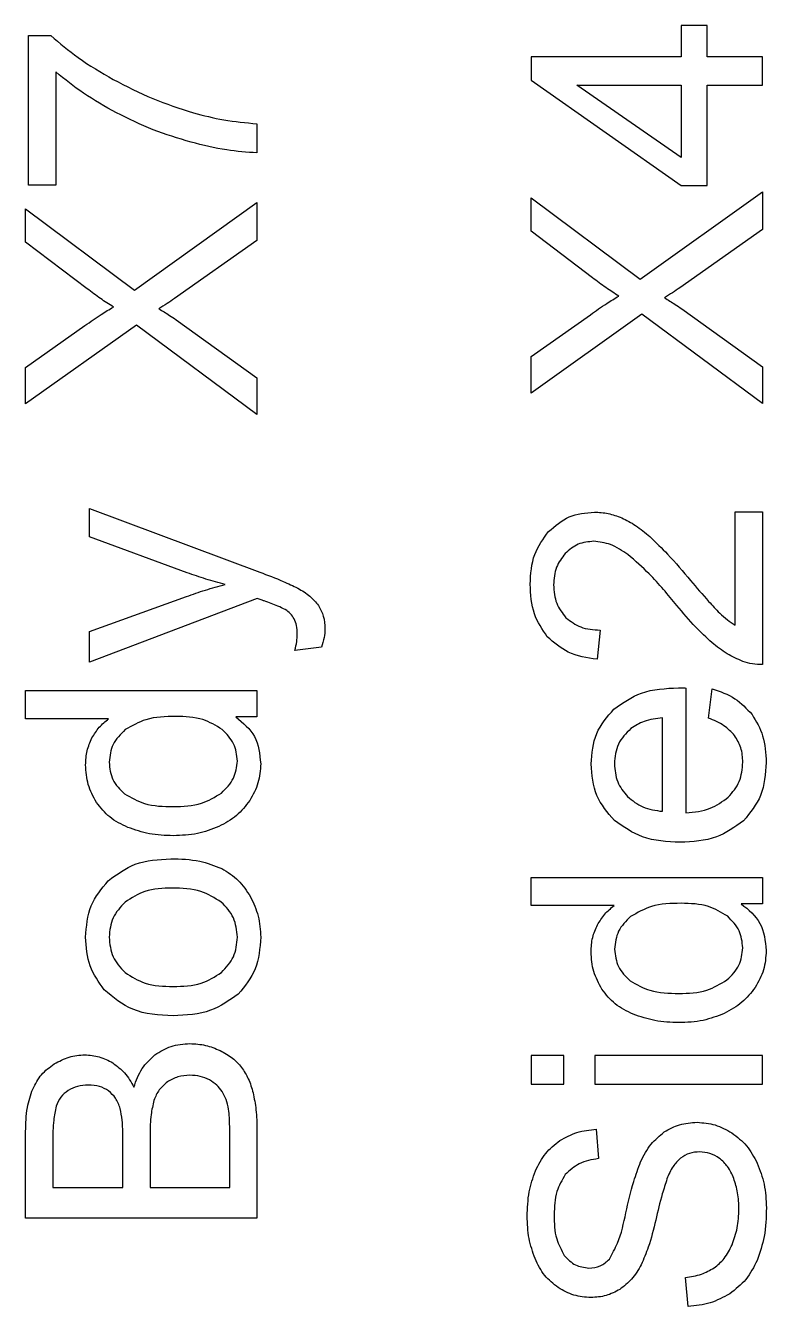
# Model space of a CAD drawing. Header units: inches. Extents: x -3.39 to 3.59, y -6.51 to -1.62.
# Drawn here: x -2.525 to -1.622, y -6.374 to -4.813 of the extents above; entities that cross this region are included whole.
import ezdxf

# ---------------------------------------------------------------- set-up
doc = ezdxf.new("R2010")
doc.units = ezdxf.units.IN
doc.layers.get('0').update_dxf_attribs({"linetype": 'CONTINUOUS'})

msp = doc.modelspace()

# ---------------------------------------------------------------- linework, layer by layer
for p, q in [((-2.5212, -5.0074), (-2.5212, -4.825)), ((-2.5212, -4.825), (-2.4943, -4.825)), ((-2.488, -4.8694), (-2.488, -5.0074)), ((-2.2431, -4.9325), (-2.2431, -4.968)), ((-2.488, -5.0074), (-2.5212, -5.0074)), ((-1.9091, -5.0636), (-1.9091, -5.023)), ((-1.9091, -5.023), (-1.7762, -5.122)), ((-1.7762, -5.122), (-1.6273, -5.0153)), ((-1.6273, -5.0153), (-1.6273, -5.0615)), ((-2.5249, -5.0768), (-2.5249, -5.0363)), ((-2.5249, -5.0363), (-2.3921, -5.1353)), ((-2.3921, -5.1353), (-2.2431, -5.0286)), ((-2.2431, -5.0286), (-2.2431, -5.0747)), ((-1.8343, -5.1203), (-1.9091, -5.0636)), ((-1.6273, -5.0615), (-1.7278, -5.1324)), ((-2.4501, -5.1336), (-2.5249, -5.0768)), ((-2.2431, -5.0747), (-2.3436, -5.1457)), ((-1.7741, -5.1647), (-1.9091, -5.2608)), ((-1.9091, -5.2164), (-1.8368, -5.1653)), ((-1.6273, -5.2737), (-1.7741, -5.1647)), ((-1.7255, -5.1582), (-1.6273, -5.2289)), ((-2.3899, -5.178), (-2.5249, -5.2741)), ((-2.5249, -5.2297), (-2.4526, -5.1785)), ((-2.2431, -5.287), (-2.3899, -5.178)), ((-2.3413, -5.1714), (-2.2431, -5.2422)), ((-2.5249, -5.2741), (-2.5249, -5.2297)), ((-1.9091, -5.2608), (-1.9091, -5.2164)), ((-1.6273, -5.2289), (-1.6273, -5.2737)), ((-2.2431, -5.2422), (-2.2431, -5.287)), ((-2.4472, -5.4361), (-2.4472, -5.4015)), ((-2.4472, -5.4015), (-2.2396, -5.4792)), ((-1.6605, -5.4056), (-1.6273, -5.4056)), ((-1.6605, -5.5438), (-1.6605, -5.4056)), ((-1.6273, -5.4056), (-1.6273, -5.5918)), ((-2.3282, -5.4798), (-2.4472, -5.4361)), ((-2.4472, -5.5513), (-2.329, -5.5088)), ((-2.2427, -5.5111), (-2.4472, -5.5886)), ((-2.4472, -5.5886), (-2.4472, -5.5513)), ((-1.8251, -5.5497), (-1.8287, -5.5853)), ((-2.1644, -5.5705), (-2.1969, -5.5744)), ((-2.5249, -5.6578), (-2.5249, -5.6234)), ((-2.5249, -5.6234), (-2.2431, -5.6234)), ((-2.2431, -5.6234), (-2.2431, -5.6555)), ((-1.7205, -5.6203), (-1.7205, -5.7725)), ((-1.693, -5.657), (-1.6886, -5.6213)), ((-2.4238, -5.6578), (-2.5249, -5.6578)), ((-2.2431, -5.6555), (-2.2688, -5.6555)), ((-1.7489, -5.7706), (-1.7489, -5.6566)), ((-1.9091, -5.8856), (-1.9091, -5.8512)), ((-1.9091, -5.8512), (-1.6273, -5.8512)), ((-1.6273, -5.8512), (-1.6273, -5.8833)), ((-1.6273, -5.8833), (-1.653, -5.8833)), ((-1.808, -5.8856), (-1.9091, -5.8856)), ((-2.5249, -6.2666), (-2.5249, -6.1609)), ((-2.3732, -6.1641), (-2.3732, -6.2293)), ((-2.2763, -6.2293), (-2.2763, -6.1591)), ((-2.2431, -6.1591), (-2.2431, -6.2666)), ((-1.8297, -6.1582), (-1.827, -6.1939)), ((-2.4916, -6.173), (-2.4916, -6.2293)), ((-2.4065, -6.2293), (-2.4065, -6.1684)), ((-2.4916, -6.2293), (-2.4065, -6.2293)), ((-2.3732, -6.2293), (-2.2763, -6.2293)), ((-2.2431, -6.2666), (-2.5249, -6.2666)), ((-1.7178, -6.374), (-1.7209, -6.3389))]:
    msp.add_line(p, q)
for points in [[(-1.6947, -4.8856), (-1.6273, -4.8856), (-1.6273, -4.851), (-1.6947, -4.851), (-1.6947, -4.8129), (-1.7264, -4.8129), (-1.7264, -4.851), (-1.9091, -4.851), (-1.9091, -4.8792), (-1.7264, -5.0078), (-1.6947, -5.0078)], [(-1.8535, -4.8856), (-1.7264, -4.8856), (-1.7264, -4.9738)], [(-1.9091, -6.103), (-1.8693, -6.103), (-1.8693, -6.0684), (-1.9091, -6.0684)], [(-1.8314, -6.103), (-1.6273, -6.103), (-1.6273, -6.0684), (-1.8314, -6.0684)]]:
    msp.add_lwpolyline(points, close=True)
for points, knots in [([(-2.4943, -4.825), (-2.4834, -4.8343), (-2.4597, -4.8544), (-2.4328, -4.87), (-2.4182, -4.8784)], [0, 0, 0, 0, 0.108666, 0.2365405, 0.2365405, 0.2365405, 0.2365405]), ([(-2.4143, -4.9191), (-2.428, -4.9115), (-2.4539, -4.897), (-2.4771, -4.8783), (-2.488, -4.8694)], [0, 0, 0, 0, 0.1192662, 0.2261928, 0.2261928, 0.2261928, 0.2261928]), ([(-2.4182, -4.8784), (-2.4023, -4.8866), (-2.371, -4.903), (-2.3372, -4.9139), (-2.3205, -4.9192)], [0, 0, 0, 0, 0.1360227, 0.2693147, 0.2693147, 0.2693147, 0.2693147]), ([(-2.3234, -4.955), (-2.339, -4.9503), (-2.3703, -4.941), (-2.3996, -4.9264), (-2.4143, -4.9191)], [0, 0, 0, 0, 0.1236819, 0.2484522, 0.2484522, 0.2484522, 0.2484522]), ([(-2.3205, -4.9192), (-2.3083, -4.9224), (-2.2828, -4.9289), (-2.2566, -4.9313), (-2.2431, -4.9325)], [0, 0, 0, 0, 0.0965645, 0.1999345, 0.1999345, 0.1999345, 0.1999345]), ([(-2.2431, -4.968), (-2.2554, -4.9672), (-2.2825, -4.9653), (-2.309, -4.9586), (-2.3234, -4.955)], [0, 0, 0, 0, 0.0936982, 0.2071427, 0.2071427, 0.2071427, 0.2071427]), ([(-1.8022, -5.1426), (-1.8075, -5.1392), (-1.8185, -5.1322), (-1.8289, -5.1244), (-1.8343, -5.1203)], [0, 0, 0, 0, 0.04770513, 0.09931952, 0.09931952, 0.09931952, 0.09931952]), ([(-2.418, -5.1559), (-2.4233, -5.1525), (-2.4343, -5.1455), (-2.4447, -5.1376), (-2.4501, -5.1336)], [0, 0, 0, 0, 0.04770513, 0.09931952, 0.09931952, 0.09931952, 0.09931952]), ([(-1.7278, -5.1324), (-1.7308, -5.1344), (-1.737, -5.1386), (-1.7434, -5.1426), (-1.7466, -5.1447)], [0, 0, 0, 0, 0.02762675, 0.05715566, 0.05715566, 0.05715566, 0.05715566]), ([(-2.3436, -5.1457), (-2.3466, -5.1477), (-2.3528, -5.1519), (-2.3592, -5.1559), (-2.3625, -5.158)], [0, 0, 0, 0, 0.02762675, 0.05715566, 0.05715566, 0.05715566, 0.05715566]), ([(-1.8368, -5.1653), (-1.8302, -5.1606), (-1.819, -5.1526), (-1.8071, -5.1455), (-1.8022, -5.1426)], [0, 0, 0, 0, 0.0612851, 0.1051252, 0.1051252, 0.1051252, 0.1051252]), ([(-1.7466, -5.1447), (-1.7423, -5.1474), (-1.7352, -5.1517), (-1.7282, -5.1563), (-1.7255, -5.1582)], [0, 0, 0, 0, 0.03881836, 0.06366919, 0.06366919, 0.06366919, 0.06366919]), ([(-2.4526, -5.1785), (-2.446, -5.1739), (-2.4348, -5.1659), (-2.4229, -5.1588), (-2.418, -5.1559)], [0, 0, 0, 0, 0.0612851, 0.1051252, 0.1051252, 0.1051252, 0.1051252]), ([(-2.3625, -5.158), (-2.3581, -5.1606), (-2.351, -5.165), (-2.344, -5.1696), (-2.3413, -5.1714)], [0, 0, 0, 0, 0.03881836, 0.06366919, 0.06366919, 0.06366919, 0.06366919]), ([(-1.8877, -5.4296), (-1.8798, -5.4227), (-1.8637, -5.4088), (-1.8426, -5.4069), (-1.832, -5.4059)], [0, 0, 0, 0, 0.0782334, 0.1573086, 0.1573086, 0.1573086, 0.1573086]), ([(-1.832, -5.4059), (-1.8263, -5.4062), (-1.8149, -5.4069), (-1.8042, -5.4108), (-1.7987, -5.4129)], [0, 0, 0, 0, 0.04282859, 0.08672522, 0.08672522, 0.08672522, 0.08672522]), ([(-1.7987, -5.4129), (-1.793, -5.4157), (-1.7806, -5.422), (-1.77, -5.431), (-1.7643, -5.4358)], [0, 0, 0, 0, 0.0485946, 0.105429, 0.105429, 0.105429, 0.105429]), ([(-1.9102, -5.4938), (-1.9095, -5.4813), (-1.9082, -5.4576), (-1.8943, -5.4385), (-1.8877, -5.4296)], [0, 0, 0, 0, 0.0933838, 0.17614, 0.17614, 0.17614, 0.17614]), ([(-1.8328, -5.4415), (-1.8393, -5.4421), (-1.8525, -5.4433), (-1.8625, -5.4519), (-1.8675, -5.4562)], [0, 0, 0, 0, 0.04905381, 0.09787072, 0.09787072, 0.09787072, 0.09787072]), ([(-1.7911, -5.4577), (-1.798, -5.453), (-1.8107, -5.4443), (-1.8258, -5.4424), (-1.8328, -5.4415)], [0, 0, 0, 0, 0.0624798, 0.1148245, 0.1148245, 0.1148245, 0.1148245]), ([(-1.7643, -5.4358), (-1.7571, -5.4429), (-1.7396, -5.4598), (-1.7239, -5.4783), (-1.7147, -5.4892)], [0, 0, 0, 0, 0.0768652, 0.1851083, 0.1851083, 0.1851083, 0.1851083]), ([(-1.8675, -5.4562), (-1.8716, -5.4616), (-1.8802, -5.473), (-1.8811, -5.4872), (-1.8816, -5.4946)], [0, 0, 0, 0, 0.0507549, 0.1058724, 0.1058724, 0.1058724, 0.1058724]), ([(-1.7314, -5.5197), (-1.7423, -5.5065), (-1.7606, -5.4842), (-1.7823, -5.4653), (-1.7911, -5.4577)], [0, 0, 0, 0, 0.1300554, 0.2191033, 0.2191033, 0.2191033, 0.2191033]), ([(-2.2396, -5.4792), (-2.2301, -5.4827), (-2.2143, -5.4885), (-2.1992, -5.4958), (-2.1933, -5.4986)], [0, 0, 0, 0, 0.0774586, 0.1276498, 0.1276498, 0.1276498, 0.1276498]), ([(-2.329, -5.5088), (-2.3213, -5.5061), (-2.3058, -5.5006), (-2.2898, -5.4962), (-2.2817, -5.494)], [0, 0, 0, 0, 0.06188, 0.125899, 0.125899, 0.125899, 0.125899]), ([(-2.2817, -5.494), (-2.2896, -5.4919), (-2.3053, -5.4878), (-2.3206, -5.4824), (-2.3282, -5.4798)], [0, 0, 0, 0, 0.0620756, 0.1236073, 0.1236073, 0.1236073, 0.1236073]), ([(-1.8894, -5.5578), (-1.8954, -5.5488), (-1.9084, -5.5295), (-1.9096, -5.5062), (-1.9102, -5.4938)], [0, 0, 0, 0, 0.0812947, 0.1739213, 0.1739213, 0.1739213, 0.1739213]), ([(-1.8816, -5.4946), (-1.8811, -5.5024), (-1.8801, -5.5172), (-1.871, -5.529), (-1.8666, -5.5346)], [0, 0, 0, 0, 0.0579169, 0.11074, 0.11074, 0.11074, 0.11074]), ([(-1.7147, -5.4892), (-1.7075, -5.4978), (-1.6961, -5.5115), (-1.6838, -5.5244), (-1.6793, -5.5292)], [0, 0, 0, 0, 0.0855726, 0.1357912, 0.1357912, 0.1357912, 0.1357912]), ([(-2.1933, -5.4986), (-2.1881, -5.5016), (-2.1785, -5.5072), (-2.1714, -5.5158), (-2.1682, -5.5198)], [0, 0, 0, 0, 0.0452827, 0.08394995, 0.08394995, 0.08394995, 0.08394995]), ([(-2.2342, -5.5142), (-2.2354, -5.5138), (-2.2383, -5.5128), (-2.2411, -5.5117), (-2.2427, -5.5111)], [0, 0, 0, 0, 0.00957455, 0.02286172, 0.02286172, 0.02286172, 0.02286172]), ([(-2.2085, -5.5248), (-2.2115, -5.5233), (-2.2198, -5.5192), (-2.2286, -5.5161), (-2.2342, -5.5142)], [0, 0, 0, 0, 0.02539092, 0.07078155, 0.07078155, 0.07078155, 0.07078155]), ([(-2.1977, -5.5361), (-2.1991, -5.5339), (-2.202, -5.5294), (-2.2063, -5.5263), (-2.2085, -5.5248)], [0, 0, 0, 0, 0.01982544, 0.04003499, 0.04003499, 0.04003499, 0.04003499]), ([(-2.1682, -5.5198), (-2.1659, -5.524), (-2.161, -5.5329), (-2.1605, -5.543), (-2.1602, -5.5482)], [0, 0, 0, 0, 0.03651601, 0.07590564, 0.07590564, 0.07590564, 0.07590564]), ([(-1.6888, -5.565), (-1.6955, -5.5588), (-1.7108, -5.5446), (-1.7241, -5.5286), (-1.7314, -5.5197)], [0, 0, 0, 0, 0.0701451, 0.158177, 0.158177, 0.158177, 0.158177]), ([(-2.1939, -5.5546), (-2.1939, -5.551), (-2.1941, -5.5446), (-2.1966, -5.5388), (-2.1977, -5.5361)], [0, 0, 0, 0, 0.02647997, 0.04825644, 0.04825644, 0.04825644, 0.04825644]), ([(-1.8666, -5.5346), (-1.8609, -5.5389), (-1.8486, -5.5483), (-1.8332, -5.5492), (-1.8251, -5.5497)], [0, 0, 0, 0, 0.0537122, 0.1145793, 0.1145793, 0.1145793, 0.1145793]), ([(-1.6793, -5.5292), (-1.6762, -5.5319), (-1.6703, -5.5373), (-1.6637, -5.5417), (-1.6605, -5.5438)], [0, 0, 0, 0, 0.03137332, 0.06044457, 0.06044457, 0.06044457, 0.06044457]), ([(-2.1969, -5.5744), (-2.196, -5.5708), (-2.1944, -5.5643), (-2.194, -5.5576), (-2.1939, -5.5546)], [0, 0, 0, 0, 0.02760652, 0.05100361, 0.05100361, 0.05100361, 0.05100361]), ([(-2.1602, -5.5482), (-2.1604, -5.5518), (-2.1609, -5.5594), (-2.1632, -5.5666), (-2.1644, -5.5705)], [0, 0, 0, 0, 0.02698941, 0.05784496, 0.05784496, 0.05784496, 0.05784496]), ([(-1.8287, -5.5853), (-1.8409, -5.5835), (-1.8639, -5.5802), (-1.8812, -5.5649), (-1.8894, -5.5578)], [0, 0, 0, 0, 0.0917504, 0.1723942, 0.1723942, 0.1723942, 0.1723942]), ([(-1.6513, -5.5878), (-1.6577, -5.585), (-1.6712, -5.579), (-1.6827, -5.5698), (-1.6888, -5.565)], [0, 0, 0, 0, 0.0534196, 0.1118365, 0.1118365, 0.1118365, 0.1118365]), ([(-1.6273, -5.5918), (-1.6314, -5.5918), (-1.6396, -5.5916), (-1.6474, -5.5891), (-1.6513, -5.5878)], [0, 0, 0, 0, 0.03119703, 0.0622024, 0.0622024, 0.0622024, 0.0622024]), ([(-1.8081, -5.646), (-1.7973, -5.6385), (-1.7739, -5.6221), (-1.7452, -5.6208), (-1.7297, -5.6201)], [0, 0, 0, 0, 0.0985092, 0.2137077, 0.2137077, 0.2137077, 0.2137077]), ([(-1.7297, -5.6201), (-1.7284, -5.6201), (-1.7254, -5.6201), (-1.7223, -5.6202), (-1.7205, -5.6203)], [0, 0, 0, 0, 0.00976639, 0.02344317, 0.02344317, 0.02344317, 0.02344317]), ([(-1.6886, -5.6213), (-1.6788, -5.6245), (-1.6599, -5.6309), (-1.6465, -5.6455), (-1.6399, -5.6526)], [0, 0, 0, 0, 0.0770342, 0.1490753, 0.1490753, 0.1490753, 0.1490753]), ([(-1.836, -5.7129), (-1.835, -5.7), (-1.8329, -5.6747), (-1.8163, -5.6555), (-1.8081, -5.646)], [0, 0, 0, 0, 0.0961261, 0.18838, 0.18838, 0.18838, 0.18838]), ([(-2.4441, -5.6812), (-2.4413, -5.6767), (-2.4359, -5.6677), (-2.4278, -5.6611), (-2.4238, -5.6578)], [0, 0, 0, 0, 0.04025846, 0.0792668, 0.0792668, 0.0792668, 0.0792668]), ([(-2.3421, -5.6549), (-2.3545, -5.6551), (-2.3764, -5.6555), (-2.3954, -5.6664), (-2.4036, -5.671)], [0, 0, 0, 0, 0.0928531, 0.1638304, 0.1638304, 0.1638304, 0.1638304]), ([(-2.2855, -5.6708), (-2.2931, -5.6661), (-2.3104, -5.6557), (-2.3307, -5.6552), (-2.3421, -5.6549)], [0, 0, 0, 0, 0.0667394, 0.1516284, 0.1516284, 0.1516284, 0.1516284]), ([(-2.2688, -5.6555), (-2.26, -5.6628), (-2.242, -5.6776), (-2.2397, -5.7008), (-2.2385, -5.7126)], [0, 0, 0, 0, 0.0840139, 0.1703035, 0.1703035, 0.1703035, 0.1703035]), ([(-1.7489, -5.6566), (-1.7567, -5.6575), (-1.7705, -5.6591), (-1.7823, -5.6664), (-1.7876, -5.6697)], [0, 0, 0, 0, 0.0583421, 0.1047649, 0.1047649, 0.1047649, 0.1047649]), ([(-1.6611, -5.6783), (-1.6652, -5.674), (-1.6742, -5.6645), (-1.6864, -5.6596), (-1.693, -5.657)], [0, 0, 0, 0, 0.04500092, 0.09855696, 0.09855696, 0.09855696, 0.09855696]), ([(-1.6399, -5.6526), (-1.6349, -5.661), (-1.6242, -5.679), (-1.6232, -5.7), (-1.6226, -5.711)], [0, 0, 0, 0, 0.073917, 0.1569226, 0.1569226, 0.1569226, 0.1569226]), ([(-2.4518, -5.7141), (-2.4516, -5.7082), (-2.451, -5.6968), (-2.4463, -5.6863), (-2.4441, -5.6812)], [0, 0, 0, 0, 0.04458646, 0.08648402, 0.08648402, 0.08648402, 0.08648402]), ([(-2.4036, -5.671), (-2.4093, -5.6767), (-2.4205, -5.6876), (-2.4223, -5.7032), (-2.4232, -5.7108)], [0, 0, 0, 0, 0.0590827, 0.115765, 0.115765, 0.115765, 0.115765]), ([(-2.2669, -5.7093), (-2.2677, -5.702), (-2.2695, -5.687), (-2.2801, -5.6762), (-2.2855, -5.6708)], [0, 0, 0, 0, 0.0545703, 0.1114871, 0.1114871, 0.1114871, 0.1114871]), ([(-1.7876, -5.6697), (-1.7934, -5.6756), (-1.8051, -5.6876), (-1.8068, -5.7042), (-1.8076, -5.7126)], [0, 0, 0, 0, 0.061445, 0.123428, 0.123428, 0.123428, 0.123428]), ([(-1.6511, -5.7108), (-1.6514, -5.7048), (-1.6521, -5.6931), (-1.6582, -5.6832), (-1.6611, -5.6783)], [0, 0, 0, 0, 0.04524727, 0.08750141, 0.08750141, 0.08750141, 0.08750141]), ([(-2.4232, -5.7108), (-2.4224, -5.7183), (-2.4207, -5.7333), (-2.4099, -5.744), (-2.4044, -5.7494)], [0, 0, 0, 0, 0.0550866, 0.1119664, 0.1119664, 0.1119664, 0.1119664]), ([(-2.2863, -5.7483), (-2.2807, -5.7427), (-2.2697, -5.7319), (-2.2678, -5.7166), (-2.2669, -5.7093)], [0, 0, 0, 0, 0.0588518, 0.1136028, 0.1136028, 0.1136028, 0.1136028]), ([(-2.2385, -5.7126), (-2.239, -5.7205), (-2.2401, -5.7365), (-2.248, -5.7505), (-2.2519, -5.7575)], [0, 0, 0, 0, 0.0601196, 0.1203514, 0.1203514, 0.1203514, 0.1203514]), ([(-1.8076, -5.7818), (-1.8159, -5.7721), (-1.8329, -5.7523), (-1.835, -5.7263), (-1.836, -5.7129)], [0, 0, 0, 0, 0.0944837, 0.193557, 0.193557, 0.193557, 0.193557]), ([(-1.8076, -5.7126), (-1.8069, -5.7202), (-1.8057, -5.7352), (-1.7963, -5.7469), (-1.7916, -5.7526)], [0, 0, 0, 0, 0.0566387, 0.1118419, 0.1118419, 0.1118419, 0.1118419]), ([(-1.669, -5.7535), (-1.6638, -5.7474), (-1.6532, -5.7351), (-1.6518, -5.719), (-1.6511, -5.7108)], [0, 0, 0, 0, 0.0595324, 0.1201748, 0.1201748, 0.1201748, 0.1201748]), ([(-1.6226, -5.711), (-1.6236, -5.725), (-1.6253, -5.7516), (-1.6422, -5.7722), (-1.6502, -5.7821)], [0, 0, 0, 0, 0.1034831, 0.1978914, 0.1978914, 0.1978914, 0.1978914]), ([(-2.4386, -5.7597), (-2.4424, -5.7526), (-2.4503, -5.7384), (-2.4513, -5.7223), (-2.4518, -5.7141)], [0, 0, 0, 0, 0.0603539, 0.1218465, 0.1218465, 0.1218465, 0.1218465]), ([(-2.4004, -5.7902), (-2.4082, -5.7865), (-2.4233, -5.7793), (-2.4336, -5.7661), (-2.4386, -5.7597)], [0, 0, 0, 0, 0.0645394, 0.1256811, 0.1256811, 0.1256811, 0.1256811]), ([(-2.4044, -5.7494), (-2.3964, -5.7539), (-2.3781, -5.7643), (-2.357, -5.7646), (-2.345, -5.7649)], [0, 0, 0, 0, 0.0683318, 0.1581047, 0.1581047, 0.1581047, 0.1581047]), ([(-2.345, -5.7649), (-2.3332, -5.7646), (-2.3122, -5.764), (-2.2942, -5.7531), (-2.2863, -5.7483)], [0, 0, 0, 0, 0.087667, 0.1571091, 0.1571091, 0.1571091, 0.1571091]), ([(-2.2519, -5.7575), (-2.2569, -5.7639), (-2.2672, -5.7772), (-2.282, -5.7851), (-2.2895, -5.7892)], [0, 0, 0, 0, 0.0616962, 0.1261611, 0.1261611, 0.1261611, 0.1261611]), ([(-1.7916, -5.7526), (-1.7857, -5.7575), (-1.7732, -5.7676), (-1.7573, -5.7696), (-1.7489, -5.7706)], [0, 0, 0, 0, 0.0571845, 0.1197188, 0.1197188, 0.1197188, 0.1197188]), ([(-1.7205, -5.7725), (-1.7102, -5.7715), (-1.6913, -5.7697), (-1.676, -5.7586), (-1.669, -5.7535)], [0, 0, 0, 0, 0.0768253, 0.1417462, 0.1417462, 0.1417462, 0.1417462]), ([(-2.345, -5.8004), (-2.3548, -5.8001), (-2.3738, -5.7993), (-2.3917, -5.7932), (-2.4004, -5.7902)], [0, 0, 0, 0, 0.0743178, 0.1439126, 0.1439126, 0.1439126, 0.1439126]), ([(-2.2895, -5.7892), (-2.298, -5.7925), (-2.3159, -5.7993), (-2.335, -5.8), (-2.345, -5.8004)], [0, 0, 0, 0, 0.0692538, 0.1446052, 0.1446052, 0.1446052, 0.1446052]), ([(-1.7276, -5.8083), (-1.7434, -5.8076), (-1.7726, -5.8062), (-1.7965, -5.7895), (-1.8076, -5.7818)], [0, 0, 0, 0, 0.1174255, 0.2179644, 0.2179644, 0.2179644, 0.2179644]), ([(-1.6502, -5.7821), (-1.6609, -5.7897), (-1.6839, -5.8062), (-1.7123, -5.8076), (-1.7276, -5.8083)], [0, 0, 0, 0, 0.0978925, 0.211487, 0.211487, 0.211487, 0.211487]), ([(-2.4243, -5.8552), (-2.4137, -5.8474), (-2.3911, -5.8308), (-2.363, -5.8293), (-2.348, -5.8285)], [0, 0, 0, 0, 0.0977372, 0.2092046, 0.2092046, 0.2092046, 0.2092046]), ([(-2.348, -5.8285), (-2.3361, -5.8287), (-2.3148, -5.8291), (-2.2949, -5.8369), (-2.286, -5.8403)], [0, 0, 0, 0, 0.0897311, 0.1614152, 0.1614152, 0.1614152, 0.1614152]), ([(-2.286, -5.8403), (-2.2789, -5.8447), (-2.2646, -5.8535), (-2.2555, -5.8676), (-2.251, -5.8747)], [0, 0, 0, 0, 0.0629, 0.1262182, 0.1262182, 0.1262182, 0.1262182]), ([(-2.4518, -5.924), (-2.4508, -5.9108), (-2.4488, -5.8849), (-2.4323, -5.8649), (-2.4243, -5.8552)], [0, 0, 0, 0, 0.0987343, 0.1924845, 0.1924845, 0.1924845, 0.1924845]), ([(-2.3463, -5.8641), (-2.3577, -5.8644), (-2.3785, -5.8651), (-2.3959, -5.8763), (-2.4037, -5.8813)], [0, 0, 0, 0, 0.0852368, 0.1546769, 0.1546769, 0.1546769, 0.1546769]), ([(-2.2865, -5.8812), (-2.2946, -5.8762), (-2.3128, -5.8649), (-2.3343, -5.8644), (-2.3463, -5.8641)], [0, 0, 0, 0, 0.0708128, 0.1604628, 0.1604628, 0.1604628, 0.1604628]), ([(-2.4037, -5.8813), (-2.4094, -5.8873), (-2.4207, -5.8994), (-2.4224, -5.9158), (-2.4232, -5.924)], [0, 0, 0, 0, 0.0615121, 0.1224171, 0.1224171, 0.1224171, 0.1224171]), ([(-2.2669, -5.924), (-2.2677, -5.9158), (-2.2694, -5.8993), (-2.2808, -5.8872), (-2.2865, -5.8812)], [0, 0, 0, 0, 0.0612162, 0.1227906, 0.1227906, 0.1227906, 0.1227906]), ([(-2.251, -5.8747), (-2.2473, -5.8825), (-2.24, -5.8981), (-2.239, -5.9153), (-2.2385, -5.924)], [0, 0, 0, 0, 0.0645471, 0.1302743, 0.1302743, 0.1302743, 0.1302743]), ([(-1.7263, -5.8827), (-1.7387, -5.8829), (-1.7606, -5.8833), (-1.7796, -5.8942), (-1.7878, -5.8988)], [0, 0, 0, 0, 0.0928531, 0.1638304, 0.1638304, 0.1638304, 0.1638304]), ([(-1.6696, -5.8986), (-1.6773, -5.8939), (-1.6946, -5.8835), (-1.7149, -5.883), (-1.7263, -5.8827)], [0, 0, 0, 0, 0.0667394, 0.1516284, 0.1516284, 0.1516284, 0.1516284]), ([(-1.653, -5.8833), (-1.6442, -5.8906), (-1.6262, -5.9054), (-1.6238, -5.9286), (-1.6226, -5.9404)], [0, 0, 0, 0, 0.0840139, 0.1703035, 0.1703035, 0.1703035, 0.1703035]), ([(-1.8282, -5.909), (-1.8255, -5.9045), (-1.82, -5.8955), (-1.8119, -5.8888), (-1.808, -5.8856)], [0, 0, 0, 0, 0.04025846, 0.0792668, 0.0792668, 0.0792668, 0.0792668]), ([(-1.7878, -5.8988), (-1.7935, -5.9045), (-1.8047, -5.9154), (-1.8065, -5.931), (-1.8074, -5.9386)], [0, 0, 0, 0, 0.0590827, 0.115765, 0.115765, 0.115765, 0.115765]), ([(-1.6511, -5.9371), (-1.6519, -5.9298), (-1.6536, -5.9148), (-1.6642, -5.904), (-1.6696, -5.8986)], [0, 0, 0, 0, 0.0545703, 0.1114871, 0.1114871, 0.1114871, 0.1114871]), ([(-1.836, -5.9419), (-1.8357, -5.936), (-1.8352, -5.9245), (-1.8305, -5.9141), (-1.8282, -5.909)], [0, 0, 0, 0, 0.04458646, 0.08648402, 0.08648402, 0.08648402, 0.08648402]), ([(-2.4292, -5.9882), (-2.4358, -5.9788), (-2.4493, -5.9596), (-2.451, -5.9361), (-2.4518, -5.924)], [0, 0, 0, 0, 0.0858823, 0.1759093, 0.1759093, 0.1759093, 0.1759093]), ([(-2.4232, -5.924), (-2.4224, -5.9323), (-2.4208, -5.9489), (-2.4094, -5.961), (-2.4038, -5.9671)], [0, 0, 0, 0, 0.0615502, 0.1230006, 0.1230006, 0.1230006, 0.1230006]), ([(-2.2864, -5.9671), (-2.2807, -5.961), (-2.2693, -5.9489), (-2.2677, -5.9323), (-2.2669, -5.924)], [0, 0, 0, 0, 0.0615608, 0.1231232, 0.1231232, 0.1231232, 0.1231232]), ([(-2.2385, -5.924), (-2.2394, -5.9375), (-2.2414, -5.9635), (-2.2579, -5.9836), (-2.2659, -5.9933)], [0, 0, 0, 0, 0.0999853, 0.1935824, 0.1935824, 0.1935824, 0.1935824]), ([(-1.8228, -5.9875), (-1.8266, -5.9804), (-1.8344, -5.9662), (-1.8355, -5.9501), (-1.836, -5.9419)], [0, 0, 0, 0, 0.0603539, 0.1218465, 0.1218465, 0.1218465, 0.1218465]), ([(-1.8074, -5.9386), (-1.8065, -5.946), (-1.8048, -5.9611), (-1.794, -5.9718), (-1.7885, -5.9772)], [0, 0, 0, 0, 0.0550866, 0.1119664, 0.1119664, 0.1119664, 0.1119664]), ([(-1.6705, -5.9761), (-1.6648, -5.9705), (-1.6539, -5.9597), (-1.652, -5.9444), (-1.6511, -5.9371)], [0, 0, 0, 0, 0.0588518, 0.1136028, 0.1136028, 0.1136028, 0.1136028]), ([(-1.6226, -5.9404), (-1.6232, -5.9483), (-1.6243, -5.9643), (-1.6322, -5.9783), (-1.6361, -5.9853)], [0, 0, 0, 0, 0.0601196, 0.1203514, 0.1203514, 0.1203514, 0.1203514]), ([(-2.4038, -5.9671), (-2.3959, -5.9721), (-2.3781, -5.9833), (-2.3569, -5.9839), (-2.3452, -5.9842)], [0, 0, 0, 0, 0.0699472, 0.1576588, 0.1576588, 0.1576588, 0.1576588]), ([(-2.3452, -5.9842), (-2.3334, -5.9839), (-2.3122, -5.9833), (-2.2944, -5.9721), (-2.2864, -5.9671)], [0, 0, 0, 0, 0.0877721, 0.1578815, 0.1578815, 0.1578815, 0.1578815]), ([(-1.7885, -5.9772), (-1.7806, -5.9817), (-1.7623, -5.9921), (-1.7412, -5.9924), (-1.7291, -5.9927)], [0, 0, 0, 0, 0.0683318, 0.1581047, 0.1581047, 0.1581047, 0.1581047]), ([(-1.7291, -5.9927), (-1.7174, -5.9923), (-1.6963, -5.9918), (-1.6784, -5.9809), (-1.6705, -5.9761)], [0, 0, 0, 0, 0.087667, 0.1571091, 0.1571091, 0.1571091, 0.1571091]), ([(-2.3452, -6.0198), (-2.3623, -6.019), (-2.3939, -6.0175), (-2.4181, -5.9974), (-2.4292, -5.9882)], [0, 0, 0, 0, 0.1269546, 0.2335063, 0.2335063, 0.2335063, 0.2335063]), ([(-2.2659, -5.9933), (-2.2767, -6.001), (-2.3003, -6.0178), (-2.3294, -6.0191), (-2.3452, -6.0198)], [0, 0, 0, 0, 0.0989719, 0.2161471, 0.2161471, 0.2161471, 0.2161471]), ([(-1.7846, -6.018), (-1.7923, -6.0143), (-1.8074, -6.0071), (-1.8177, -5.9939), (-1.8228, -5.9875)], [0, 0, 0, 0, 0.0645394, 0.1256811, 0.1256811, 0.1256811, 0.1256811]), ([(-1.6361, -5.9853), (-1.6411, -5.9917), (-1.6514, -6.005), (-1.6661, -6.0129), (-1.6737, -6.017)], [0, 0, 0, 0, 0.0616962, 0.1261611, 0.1261611, 0.1261611, 0.1261611]), ([(-1.7291, -6.0282), (-1.7389, -6.0278), (-1.7579, -6.0271), (-1.7759, -6.021), (-1.7846, -6.018)], [0, 0, 0, 0, 0.0743178, 0.1439126, 0.1439126, 0.1439126, 0.1439126]), ([(-1.6737, -6.017), (-1.6822, -6.0202), (-1.7001, -6.0271), (-1.7192, -6.0278), (-1.7291, -6.0282)], [0, 0, 0, 0, 0.0692538, 0.1446052, 0.1446052, 0.1446052, 0.1446052]), ([(-2.3675, -6.0675), (-2.3611, -6.0635), (-2.348, -6.0553), (-2.3326, -6.0543), (-2.3248, -6.0538)], [0, 0, 0, 0, 0.0564844, 0.1154832, 0.1154832, 0.1154832, 0.1154832]), ([(-2.3248, -6.0538), (-2.3183, -6.0541), (-2.3056, -6.0548), (-2.2938, -6.0597), (-2.288, -6.0622)], [0, 0, 0, 0, 0.04881263, 0.09653299, 0.09653299, 0.09653299, 0.09653299]), ([(-2.49, -6.0785), (-2.4841, -6.0753), (-2.4724, -6.0689), (-2.4593, -6.0679), (-2.4528, -6.0674)], [0, 0, 0, 0, 0.05077575, 0.09956212, 0.09956212, 0.09956212, 0.09956212]), ([(-2.4528, -6.0674), (-2.4468, -6.0679), (-2.4348, -6.0687), (-2.4242, -6.0744), (-2.4188, -6.0772)], [0, 0, 0, 0, 0.0449885, 0.09083529, 0.09083529, 0.09083529, 0.09083529]), ([(-2.393, -6.1068), (-2.3902, -6.0989), (-2.3848, -6.0837), (-2.3731, -6.0728), (-2.3675, -6.0675)], [0, 0, 0, 0, 0.0629451, 0.1206932, 0.1206932, 0.1206932, 0.1206932]), ([(-2.288, -6.0622), (-2.2827, -6.065), (-2.2727, -6.0703), (-2.2653, -6.0788), (-2.2617, -6.0828)], [0, 0, 0, 0, 0.04503592, 0.08543299, 0.08543299, 0.08543299, 0.08543299]), ([(-2.5163, -6.1091), (-2.5131, -6.1029), (-2.5067, -6.0907), (-2.4956, -6.0825), (-2.49, -6.0785)], [0, 0, 0, 0, 0.0520941, 0.1037055, 0.1037055, 0.1037055, 0.1037055]), ([(-2.4188, -6.0772), (-2.4137, -6.0811), (-2.4029, -6.089), (-2.3964, -6.1007), (-2.393, -6.1068)], [0, 0, 0, 0, 0.0481422, 0.1006886, 0.1006886, 0.1006886, 0.1006886]), ([(-2.2617, -6.0828), (-2.2588, -6.0873), (-2.2526, -6.0969), (-2.2494, -6.1079), (-2.2478, -6.1137)], [0, 0, 0, 0, 0.040784, 0.08641357, 0.08641357, 0.08641357, 0.08641357]), ([(-2.3522, -6.1005), (-2.3558, -6.1035), (-2.3631, -6.1096), (-2.3667, -6.1184), (-2.3685, -6.1229)], [0, 0, 0, 0, 0.03509097, 0.07139457, 0.07139457, 0.07139457, 0.07139457]), ([(-2.3248, -6.0924), (-2.3298, -6.0927), (-2.3396, -6.0933), (-2.348, -6.0981), (-2.3522, -6.1005)], [0, 0, 0, 0, 0.03776419, 0.07341797, 0.07341797, 0.07341797, 0.07341797]), ([(-2.301, -6.098), (-2.3047, -6.0964), (-2.3122, -6.093), (-2.3205, -6.0926), (-2.3248, -6.0924)], [0, 0, 0, 0, 0.03007473, 0.06243447, 0.06243447, 0.06243447, 0.06243447]), ([(-2.2854, -6.1122), (-2.2874, -6.1094), (-2.2917, -6.1037), (-2.2978, -6.0999), (-2.301, -6.098)], [0, 0, 0, 0, 0.02612483, 0.05421592, 0.05421592, 0.05421592, 0.05421592]), ([(-2.5249, -6.1609), (-2.5247, -6.1511), (-2.5244, -6.1334), (-2.5188, -6.1166), (-2.5163, -6.1091)], [0, 0, 0, 0, 0.0741129, 0.1340491, 0.1340491, 0.1340491, 0.1340491]), ([(-2.4731, -6.1109), (-2.4764, -6.1134), (-2.483, -6.1184), (-2.4861, -6.1262), (-2.4877, -6.1301)], [0, 0, 0, 0, 0.03085, 0.06235005, 0.06235005, 0.06235005, 0.06235005]), ([(-2.4484, -6.1042), (-2.4529, -6.1044), (-2.4616, -6.1049), (-2.4693, -6.1089), (-2.4731, -6.1109)], [0, 0, 0, 0, 0.03377958, 0.06570167, 0.06570167, 0.06570167, 0.06570167]), ([(-2.4238, -6.1114), (-2.4274, -6.1093), (-2.435, -6.1048), (-2.4438, -6.1044), (-2.4484, -6.1042)], [0, 0, 0, 0, 0.03125483, 0.06598169, 0.06598169, 0.06598169, 0.06598169]), ([(-2.4097, -6.1328), (-2.4113, -6.1284), (-2.4142, -6.1201), (-2.4207, -6.1142), (-2.4238, -6.1114)], [0, 0, 0, 0, 0.03474809, 0.06596738, 0.06596738, 0.06596738, 0.06596738]), ([(-2.2777, -6.1338), (-2.2785, -6.1297), (-2.2801, -6.1222), (-2.2837, -6.1154), (-2.2854, -6.1122)], [0, 0, 0, 0, 0.03102892, 0.05833013, 0.05833013, 0.05833013, 0.05833013]), ([(-2.2478, -6.1137), (-2.2464, -6.1205), (-2.2434, -6.1355), (-2.2432, -6.1508), (-2.2431, -6.1591)], [0, 0, 0, 0, 0.0531914, 0.1163116, 0.1163116, 0.1163116, 0.1163116]), ([(-2.4877, -6.1301), (-2.4888, -6.1357), (-2.4917, -6.1499), (-2.4917, -6.1643), (-2.4916, -6.173)], [0, 0, 0, 0, 0.0437399, 0.1095834, 0.1095834, 0.1095834, 0.1095834]), ([(-2.4065, -6.1684), (-2.4065, -6.1612), (-2.4065, -6.1493), (-2.4088, -6.1375), (-2.4097, -6.1328)], [0, 0, 0, 0, 0.05411695, 0.09090247, 0.09090247, 0.09090247, 0.09090247]), ([(-2.3685, -6.1229), (-2.3699, -6.1287), (-2.3731, -6.1422), (-2.3732, -6.1562), (-2.3732, -6.1641)], [0, 0, 0, 0, 0.0452706, 0.1057084, 0.1057084, 0.1057084, 0.1057084]), ([(-2.2763, -6.1591), (-2.2763, -6.154), (-2.2763, -6.1455), (-2.2773, -6.1371), (-2.2777, -6.1338)], [0, 0, 0, 0, 0.03907184, 0.06459155, 0.06459155, 0.06459155, 0.06459155]), ([(-1.7469, -6.1614), (-1.7408, -6.158), (-1.7284, -6.151), (-1.7141, -6.1502), (-1.7068, -6.1497)], [0, 0, 0, 0, 0.0525327, 0.1073015, 0.1073015, 0.1073015, 0.1073015]), ([(-1.7068, -6.1497), (-1.6994, -6.1503), (-1.6843, -6.1514), (-1.6711, -6.1588), (-1.6645, -6.1626)], [0, 0, 0, 0, 0.0560805, 0.113746, 0.113746, 0.113746, 0.113746]), ([(-1.8741, -6.172), (-1.8673, -6.1682), (-1.8534, -6.1605), (-1.8377, -6.159), (-1.8297, -6.1582)], [0, 0, 0, 0, 0.0587539, 0.1192797, 0.1192797, 0.1192797, 0.1192797]), ([(-1.7757, -6.1978), (-1.7718, -6.1903), (-1.7647, -6.1762), (-1.7526, -6.1661), (-1.7469, -6.1614)], [0, 0, 0, 0, 0.0633804, 0.1187782, 0.1187782, 0.1187782, 0.1187782]), ([(-1.6645, -6.1626), (-1.6581, -6.1675), (-1.6451, -6.1775), (-1.6374, -6.1921), (-1.6335, -6.1996)], [0, 0, 0, 0, 0.0600539, 0.1238195, 0.1238195, 0.1238195, 0.1238195]), ([(-1.9038, -6.2088), (-1.9001, -6.2014), (-1.893, -6.1869), (-1.8803, -6.1769), (-1.8741, -6.172)], [0, 0, 0, 0, 0.0624089, 0.1215182, 0.1215182, 0.1215182, 0.1215182]), ([(-1.827, -6.1939), (-1.8352, -6.1953), (-1.8506, -6.1978), (-1.862, -6.2084), (-1.8674, -6.2134)], [0, 0, 0, 0, 0.0616952, 0.1161848, 0.1161848, 0.1161848, 0.1161848]), ([(-1.7936, -6.2601), (-1.7908, -6.2473), (-1.786, -6.2261), (-1.7786, -6.2057), (-1.7757, -6.1978)], [0, 0, 0, 0, 0.1003806, 0.1650436, 0.1650436, 0.1650436, 0.1650436]), ([(-1.7269, -6.1933), (-1.7302, -6.1966), (-1.7375, -6.2039), (-1.7414, -6.2134), (-1.7436, -6.2187)], [0, 0, 0, 0, 0.03471055, 0.07775626, 0.07775626, 0.07775626, 0.07775626]), ([(-1.7038, -6.1857), (-1.708, -6.186), (-1.7164, -6.1865), (-1.7235, -6.1911), (-1.7269, -6.1933)], [0, 0, 0, 0, 0.03193072, 0.06289721, 0.06289721, 0.06289721, 0.06289721]), ([(-1.6796, -6.1936), (-1.6834, -6.1913), (-1.6908, -6.1867), (-1.6995, -6.186), (-1.7038, -6.1857)], [0, 0, 0, 0, 0.03305841, 0.06537928, 0.06537928, 0.06537928, 0.06537928]), ([(-1.6622, -6.218), (-1.6644, -6.213), (-1.6685, -6.2036), (-1.6761, -6.1968), (-1.6796, -6.1936)], [0, 0, 0, 0, 0.04092625, 0.07674936, 0.07674936, 0.07674936, 0.07674936]), ([(-1.9139, -6.2641), (-1.9135, -6.2542), (-1.9129, -6.2352), (-1.9067, -6.2173), (-1.9038, -6.2088)], [0, 0, 0, 0, 0.0751638, 0.1434183, 0.1434183, 0.1434183, 0.1434183]), ([(-1.6335, -6.1996), (-1.6303, -6.208), (-1.6236, -6.2255), (-1.6228, -6.2442), (-1.6224, -6.2539)], [0, 0, 0, 0, 0.0684442, 0.1415966, 0.1415966, 0.1415966, 0.1415966]), ([(-1.8674, -6.2134), (-1.8713, -6.2201), (-1.8803, -6.2352), (-1.8807, -6.2528), (-1.881, -6.2626)], [0, 0, 0, 0, 0.0584131, 0.1313784, 0.1313784, 0.1313784, 0.1313784]), ([(-1.7436, -6.2187), (-1.7455, -6.2248), (-1.7508, -6.2413), (-1.7548, -6.2582), (-1.7573, -6.2689)], [0, 0, 0, 0, 0.048437, 0.1321792, 0.1321792, 0.1321792, 0.1321792]), ([(-1.6559, -6.2556), (-1.6561, -6.2489), (-1.6565, -6.236), (-1.6604, -6.2238), (-1.6622, -6.218)], [0, 0, 0, 0, 0.05118416, 0.09746748, 0.09746748, 0.09746748, 0.09746748]), ([(-1.8137, -6.3164), (-1.8102, -6.31), (-1.8004, -6.2925), (-1.7963, -6.2727), (-1.7936, -6.2601)], [0, 0, 0, 0, 0.0554396, 0.1523855, 0.1523855, 0.1523855, 0.1523855]), ([(-1.6643, -6.2989), (-1.6618, -6.2921), (-1.6568, -6.2782), (-1.6562, -6.2633), (-1.6559, -6.2556)], [0, 0, 0, 0, 0.0542706, 0.1124966, 0.1124966, 0.1124966, 0.1124966]), ([(-1.6224, -6.2539), (-1.6227, -6.2657), (-1.6233, -6.2877), (-1.6304, -6.3084), (-1.6336, -6.318)], [0, 0, 0, 0, 0.0895747, 0.1661277, 0.1661277, 0.1661277, 0.1661277]), ([(-1.9043, -6.3158), (-1.9071, -6.3077), (-1.9129, -6.2909), (-1.9135, -6.2732), (-1.9139, -6.2641)], [0, 0, 0, 0, 0.0650099, 0.1342491, 0.1342491, 0.1342491, 0.1342491]), ([(-1.881, -6.2626), (-1.8809, -6.2725), (-1.8806, -6.29), (-1.8722, -6.3053), (-1.8686, -6.3119)], [0, 0, 0, 0, 0.0746959, 0.130868, 0.130868, 0.130868, 0.130868]), ([(-1.7573, -6.2689), (-1.76, -6.28), (-1.7644, -6.2986), (-1.7719, -6.3162), (-1.7749, -6.3233)], [0, 0, 0, 0, 0.0869618, 0.145445, 0.145445, 0.145445, 0.145445]), ([(-1.6862, -6.3272), (-1.6818, -6.3236), (-1.6724, -6.3158), (-1.6671, -6.3048), (-1.6643, -6.2989)], [0, 0, 0, 0, 0.04295613, 0.09196052, 0.09196052, 0.09196052, 0.09196052]), ([(-1.8761, -6.3512), (-1.882, -6.3465), (-1.8941, -6.337), (-1.9008, -6.323), (-1.9043, -6.3158)], [0, 0, 0, 0, 0.0561205, 0.1162007, 0.1162007, 0.1162007, 0.1162007]), ([(-1.8686, -6.3119), (-1.8644, -6.3164), (-1.8562, -6.3251), (-1.8444, -6.3266), (-1.8387, -6.3273)], [0, 0, 0, 0, 0.04555407, 0.08790851, 0.08790851, 0.08790851, 0.08790851]), ([(-1.8387, -6.3273), (-1.8339, -6.3269), (-1.8243, -6.326), (-1.8172, -6.3196), (-1.8137, -6.3164)], [0, 0, 0, 0, 0.03583819, 0.07102007, 0.07102007, 0.07102007, 0.07102007]), ([(-1.6336, -6.318), (-1.6377, -6.3261), (-1.6459, -6.3422), (-1.6601, -6.3532), (-1.6671, -6.3586)], [0, 0, 0, 0, 0.068489, 0.1351881, 0.1351881, 0.1351881, 0.1351881]), ([(-1.7749, -6.3233), (-1.7785, -6.3295), (-1.7853, -6.3413), (-1.796, -6.3495), (-1.8011, -6.3534)], [0, 0, 0, 0, 0.0539165, 0.1022909, 0.1022909, 0.1022909, 0.1022909]), ([(-1.7209, -6.3389), (-1.7143, -6.3379), (-1.7021, -6.336), (-1.6912, -6.33), (-1.6862, -6.3272)], [0, 0, 0, 0, 0.05001644, 0.09361152, 0.09361152, 0.09361152, 0.09361152]), ([(-1.8362, -6.3633), (-1.8432, -6.3628), (-1.8574, -6.3617), (-1.8698, -6.3547), (-1.8761, -6.3512)], [0, 0, 0, 0, 0.0529902, 0.1070498, 0.1070498, 0.1070498, 0.1070498]), ([(-1.8011, -6.3534), (-1.8065, -6.3563), (-1.8175, -6.3621), (-1.8299, -6.3629), (-1.8362, -6.3633)], [0, 0, 0, 0, 0.04620011, 0.09355529, 0.09355529, 0.09355529, 0.09355529]), ([(-1.6671, -6.3586), (-1.6749, -6.3629), (-1.6907, -6.3717), (-1.7087, -6.3732), (-1.7178, -6.374)], [0, 0, 0, 0, 0.0669758, 0.1358822, 0.1358822, 0.1358822, 0.1358822])]:
    msp.add_open_spline(points, degree=3, knots=knots)

doc.saveas('drawing.dxf')
